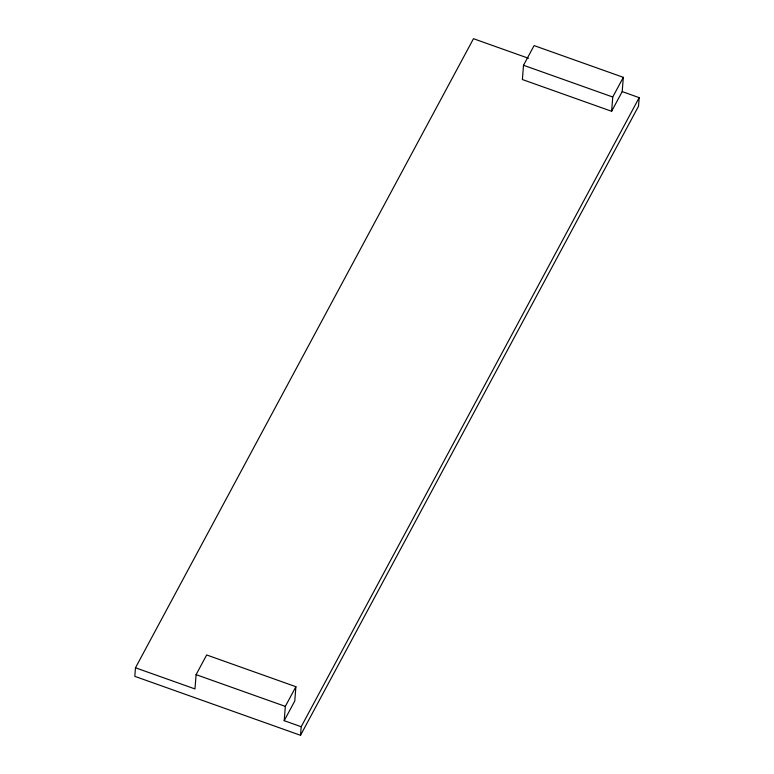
<?xml version="1.0" encoding="UTF-8"?>
<svg xmlns="http://www.w3.org/2000/svg" width="774" height="774" viewBox="0 0 774 774"><rect width="100%" height="100%" fill="white"/><g stroke="black" fill="none" stroke-linecap="round" stroke-linejoin="round"><path stroke-width="1.16" d="M528.468 58.263L473.475 38.7L135.479 667.778L134.811 676.35L300.525 735.3L638.521 106.222L639.189 97.65L622.199 91.603L623.322 77.332L534.089 45.589L523.514 65.268L522.392 79.538L611.624 111.282L622.199 91.603M300.525 735.3L301.202 726.728L284.203 720.681L294.778 701.002L295.9 686.712L206.668 654.968L196.093 674.647L194.971 688.937L135.479 667.778M284.203 720.681L285.325 706.391L295.9 686.712M611.624 111.282L612.747 97.011L623.322 77.332M301.202 726.728L639.189 97.65M523.514 65.268L612.747 97.011M196.093 674.647L285.325 706.391"/></g></svg>
